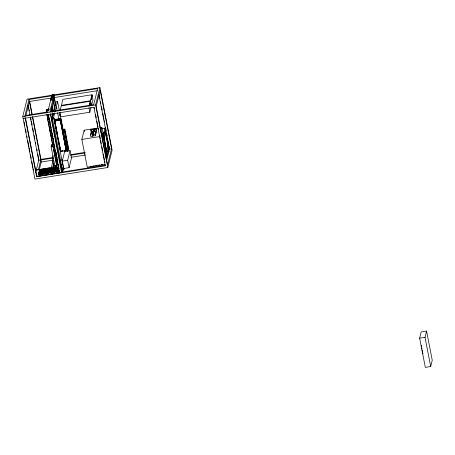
<?xml version="1.0" encoding="UTF-8"?>
<svg xmlns="http://www.w3.org/2000/svg" width="455" height="455" viewBox="0 0 455 455"><rect width="100%" height="100%" fill="white"/><g stroke="black" fill="none" stroke-linecap="round" stroke-linejoin="round"><path stroke-width="0.68" d="M54.191 107.448L54.486 109.399M22.75 116.508L27.072 99.167L99.941 87.622L112.129 150.173L107.807 167.508L34.938 179.06L22.75 116.508L95.618 104.957L99.941 87.622M53.952 95.51L49.936 111.594L93.667 104.661L97.677 88.577L29.023 99.463L25.014 115.547L47.832 111.93L51.591 96.227L53.701 95.897L53.94 98.547L53.701 95.897M25.907 115.564L29.416 101.488L51.546 97.984M46.456 112.351L46.262 110.667L48.167 110.366M46.609 111.856L46.399 110.212L48.287 109.911M51.165 98.564L51.261 97.637L53.366 97.302L53.605 99.958L53.366 97.302M51.506 97.205L51.591 96.227M49.413 117.981L49.083 119.312L59.258 171.546L57.859 171.774L47.678 119.534L48.839 114.887M53.895 95.032L54.054 94.407L51.944 94.737L51.79 95.362L53.895 95.032L55.567 103.808M35.638 172.53L38.709 160.325L30.297 117.145M50.823 111.657L54.344 97.541L97.381 90.716M51.398 110.025L52.393 106.043M51.984 109.763L52.171 111.39M52.24 108.802L52.553 111.066M23.142 118.533L93.906 107.317L105.304 165.819L36.65 176.699L36.9 175.602L36.775 176.46L59.167 172.911L59.48 171.637M38.305 170.039L40.973 159.364L32.692 116.878M39.369 169.391L41.212 162.014L32.402 116.81M64.132 168.356L63.802 169.681L62.398 169.903L52.223 117.663L53.212 113.682M53.872 111.031L56.192 101.744L57.592 101.522L59.355 110.576M51.978 171.472L38.63 173.389L38.84 172.553L57.757 169.556M58.229 170.824L38.584 173.941L38.379 174.783L58.718 171.558M38.669 173.582L38.84 172.553M48.804 170.574L39.096 171.91L39.284 171.154L57.25 168.304M40.842 170.642L39.426 170.665L39.591 169.994L56.869 167.252M38.584 173.941L38.413 174.976L46.131 173.753M39.136 172.109L39.284 171.154M39.46 170.864L39.591 169.994M63.802 169.681L53.622 117.441L54.782 112.8M55.112 111.469L57.592 101.522M54.606 121.11L60.299 119.972L66.151 150.571L60.515 151.464L54.606 121.11L60.299 119.972M57.956 137.49L54.685 120.729L60.401 119.557L66.328 149.957L64.377 150.531M67.164 151.407L60.725 118.505L55.004 119.409L55.146 121.064M51.603 146.59L51.551 144.366M60.117 110.542L61.277 105.873L90.357 101.26L91.205 105.594M56.852 165.609L54.839 165.927L51.125 146.88L51.341 146.015L52.683 145.805M56.38 130.448C56.079 128.754 56.454 133.639 56.647 129.362M66.259 150.23L60.401 119.557M60.481 119.085L66.447 149.706L60.481 119.085L54.822 119.978L60.725 118.505M56.488 165.353L53.792 165.779L52.348 158.38L53.03 155.633M52.962 160.86L51.364 167.628L36.355 170.005M53.798 163.726L52.939 167.161L56.852 166.541M52.979 167.36L53.667 164.608M64.525 130.153L68.233 149.2L68.017 150.065L64.309 131.017L64.525 130.153L63.131 130.375M64.633 129.976L64.849 129.112L62.836 129.43L62.619 130.295L64.633 129.976L68.347 149.024L68.563 148.159L64.849 129.112M57.677 161.679L57.461 162.543L55.607 153.017L55.823 152.152L56.483 155.553M60.515 151.464L54.663 120.865M60.68 150.85L58.217 138.855M66.094 140.987L67.954 150.514L67.738 151.373L65.878 141.852L66.094 140.987L65.019 141.158M65.571 143.245L65.787 142.381L67.511 151.225M59.167 172.911L59.446 171.438M62.272 161.098L64.667 151.492L70.064 150.639L71.503 158.039L69.109 167.65L63.717 168.504L62.272 161.098L67.664 160.245L70.064 150.639M59.468 173.082L48.367 114.654M61.658 165.745L61.158 167.753L50.624 113.687M66.657 148.95L66.584 149.251L60.651 118.806M62.051 167.77L61.55 169.778L61.886 171.495L62.551 168.822M61.726 170.449L62.381 167.827M61.766 170.642L62.255 168.68M61.573 172.746L50.471 114.319M62.631 172.138L63.296 169.459M89.191 105.935L90.357 101.26M90.482 100.754L91.984 94.748L62.904 99.361L61.408 105.361L90.482 100.754L91.33 105.088M89.419 105.583L90.38 101.732M92.007 95.214L91.148 99.628L91.364 97.797M89.84 104.832L90.482 102.256M91.466 98.32L92.109 95.738M105.008 164.397L87.269 167.213L81.854 139.412L84.152 130.204L97.791 128.043M59.901 112.493L60.748 116.827L89.828 112.22L90.989 107.551M91.614 105.037L92.945 99.702L91.984 94.748M90.784 129.641L90.903 129.18L91.097 131.233L90.784 129.641L96.261 128.776L96.375 128.316L96.568 130.363M90.414 134.925L90.71 133.736L92.672 133.423L92.376 134.612L92.683 136.199L90.721 136.511L90.414 134.925L92.376 134.612M92.945 131.649L93.468 129.544L91.626 129.834L91.102 131.939L92.945 131.649L93.332 133.497L93.013 134.765M92.706 133.178L93.025 131.91L91.142 132.206L90.824 133.474L92.706 133.178L92.979 135.016L92.683 136.199M93.252 133.235L93.781 131.131L93.468 129.544M93.173 134.47L93.821 131.865L95.755 131.558L96.068 133.144L95.413 135.749L93.48 136.056L93.173 134.47L95.106 134.162L95.755 131.558M94.577 129.391L94.049 131.501L95.8 131.222L96.324 129.112L94.577 129.391L94.782 130.448M99.918 135.289L99.588 136.602L81.854 139.412M100.737 131.995L101.886 127.394L99.838 127.718M101.545 128.748L104.951 128.208L103.274 134.925L107.226 155.206M106.316 159.136L108.904 148.489L104.951 128.208M106.464 161.167L109.627 148.478L108.227 148.7M111.577 148.774L107.568 164.858L96.17 106.356L100.18 90.272L111.577 148.774L109.473 149.103L98.889 94.788M419.641 338.196L421.199 331.934L426.562 331.081L432.25 360.269L430.692 366.531L425.328 367.378L419.641 338.196L425.004 337.343L426.562 331.081M50.266 131.25L50.278 131.984M51.438 96.858L53.542 96.523M51.108 98.263L53.212 97.927M50.829 99.924L52.934 99.588L54.549 107.886M49.203 108.967L46.637 109.604L49.14 109.211M49.1 109.297L46.524 109.974L48.401 109.672M46.336 110.463L48.219 110.167M46.188 110.969L48.73 110.565M52.223 117.663L53.622 117.441M47.678 119.534L49.083 119.312M54.685 120.729L60.333 119.83M62.915 131.239L64.309 131.017M64.803 142.023L65.878 141.852M51.335 145.23L52.723 145.008M51.125 146.88L53.138 146.561L53.406 147.92M61.237 151.026L62.494 150.827M61.203 151.123L63.08 150.821M64.331 150.622L66.208 150.326M40.973 159.364L52.882 157.475M71.094 154.586L85.108 152.368M38.709 160.325L52.57 158.124M70.599 155.269L85.176 152.96M52.348 158.38L53.696 158.164M41.212 162.014L52.968 160.154M70.997 157.293L85.574 154.984M107.784 151.464L109.172 151.242M60.589 164.63L61.988 164.409M37.037 169.897L38.402 169.681M39.767 169.465L49.999 167.844M53.633 167.258L55.59 166.945M39.631 170.187L56.909 167.451M39.426 170.665L57.393 167.821M42.224 170.426L57.432 168.014M39.323 171.347L57.284 168.504M39.096 171.91L57.751 168.953M50.186 170.358L51.569 170.136M52.951 169.92L57.791 169.152M38.874 172.752L57.791 169.749M38.63 173.389L58.246 170.278M53.383 171.251L54.782 171.029M56.181 170.807L57.586 170.585M38.624 174.134L58.263 171.023M90.056 166.484L91.444 166.263M92.831 166.047L94.213 165.825M95.601 165.603L96.983 165.387M98.371 165.165L99.753 164.949M101.141 164.727L102.523 164.505M47.536 173.531L48.935 173.31M50.34 173.088L54.549 172.422M55.948 172.195L57.353 171.973M51.33 173.77L52.712 173.554M57.552 172.786L105.463 165.188M59.127 172.712L36.775 176.46M52.564 118.289L52.541 118.874M60.72 160.865L60.612 159.972L60.748 160.467M59.213 168.612L59.349 168.509M51.853 132.621L51.642 131.336M50.403 132.667L50.568 133.07L50.579 132.564M52.57 119.039L52.717 119.483L52.717 118.988M425.004 337.343L430.692 366.531M99.179 94.856L99.861 98.337M100.538 101.818L100.811 103.211M101.488 106.692L102.165 110.178M102.847 113.659L103.928 119.227M104.201 120.621L104.474 122.014M105.56 127.588L106.237 131.068M106.914 134.549L107.187 135.943M108.273 141.516L108.54 142.91M109.223 146.391L109.49 147.784M101.886 127.394L107.3 155.189M95.618 104.957L107.807 167.508M94.202 107.386L94.469 108.779M95.556 114.353L96.238 117.834M96.915 121.314L98.001 126.888M98.269 128.282L98.542 129.675M99.628 135.243L100.305 138.724M100.578 140.117L101.255 143.604M101.931 147.084L102.614 150.565M103.291 154.046L104.377 159.62M104.65 161.013L104.917 162.407M96.261 128.776L96.631 130.704L96.107 132.809L95.8 131.222M89.737 104.309L89.828 104.929M95.106 134.162L95.413 135.749M88.981 107.886L89.828 112.22M84.152 130.204L84.42 131.597M59.764 112.664L63.023 129.379M60.236 120.217L66.151 150.571M67.664 160.245L69.109 167.65M57.62 112.766L58.854 119.102M64.684 150.4L64.951 151.76M54.191 98.166L55.681 105.827M54.839 107.954L53.087 98.962L50.983 99.298L51.244 100.646M51.261 97.637L51.324 97.939M55.004 119.409L55.26 120.74M52.325 106.197L53.008 109.683M52.325 107.096L53.008 110.576M52.035 106.129L52.985 111.003M55.527 124.42L56.175 127.73M56.562 129.715L57.091 132.445M57.358 133.81L57.626 135.169M58.684 140.623L58.951 141.988M59.616 145.395L60.282 148.808M52.843 111.111L52.331 108.472L52.752 111.447M53.172 113.335L53.4 114.757M53.07 113.71L53.326 115.035M52.581 111.993L52.058 109.314L52.37 111.754M52.843 113.335L53.104 114.677M52.774 113.591L53.019 115.075M52.558 113.38L52.814 114.711M51.478 109.029L52.024 111.811M52.291 113.204L52.837 115.991M51.324 109.655L51.728 111.731M52.132 113.813L52.672 116.582M48.657 114.717L48.924 116.105M49.601 119.568L50.278 123.032M50.949 126.501L51.222 127.883M52.302 133.429L52.973 136.892M53.246 138.28L53.514 139.668M54.594 145.213L54.867 146.595M55.948 152.141L56.619 155.61M56.892 156.992L57.159 158.38M58.24 163.925L58.917 167.389M59.559 170.682L59.781 171.831M56.75 156.918L57.017 158.277M57.279 159.637L57.546 160.996M53.633 144.036L54.168 146.76M54.828 150.161L55.493 153.562M56.153 156.964L56.42 158.323M56.682 159.682L57.347 163.083M46.399 110.212L46.672 111.6M47.286 115.337L47.963 118.818M46.262 110.667L46.666 112.743M46.933 114.131L48.014 119.665M48.691 123.123L48.958 124.511M50.039 130.045L50.306 131.427M50.983 134.89L51.654 138.348M46.859 114.427L52.507 143.325M53.673 149.28L56.585 164.249M29.712 101.562L32.151 114.097M29.023 99.463L31.992 114.723M28.563 106.823L28.836 108.216M29.109 109.604L29.376 110.997M30.599 117.259L31.139 120.04M31.412 121.434L32.089 124.909M32.766 128.39L33.442 131.87M34.119 135.345L34.796 138.826M35.479 142.301L35.746 143.695M36.832 149.263L37.105 150.65M37.782 154.131L38.863 159.694M27.988 105.304L29.888 115.058M25.543 118.272L36.804 176.074M24.854 116.173L36.65 176.699M24.115 122.088L24.792 125.569M25.474 129.049L26.151 132.53M26.828 136.017L27.101 137.41M27.778 140.891L28.864 146.459M29.137 147.852L29.814 151.339M30.491 154.819L31.173 158.3M31.85 161.781L32.936 167.355M33.204 168.748L33.477 170.142M54.862 130.864L55.027 131.415L55.004 130.818M104.309 138.803A10.095 1.234 81 0 1 104.86 132.394A10.095 1.234 81 0 1 107.607 144.644A10.095 1.234 81 0 1 107.175 151.578M106.72 150.599A10.095 1.234 81 0 1 105.867 147.71M105.691 146.982A10.095 1.234 81 0 1 104.849 142.654M104.747 142.006A10.095 1.234 81 0 1 104.383 139.423M422.985 353.853A9.538 1.166 81 0 1 422.661 352.54M422.416 351.459A9.538 1.166 81 0 1 422.183 350.304M421.961 349.104A9.538 1.166 81 0 1 421.751 347.882M421.563 346.647A9.538 1.166 81 0 1 421.398 345.43M101.152 132.536A13.832 1.689 81 0 1 104.041 140.868A13.832 1.689 81 0 1 106.015 155.786M101.334 132.507A13.832 1.689 81 0 1 104.559 142.529A13.832 1.689 81 0 1 106.186 157.953M59.838 114.609L60.162 116.304L59.838 114.609M61.994 159.807L62.164 160.712L61.994 159.807M56.522 107.079L56.909 109.206L56.522 107.079M53.9 118.021L54.122 119.261L53.917 117.993M104.258 136.989A10.095 1.234 81 0 0 107.681 151.879A10.095 1.234 81 0 0 106.402 136.853A10.095 1.234 81 0 0 104.258 136.989"/></g></svg>
